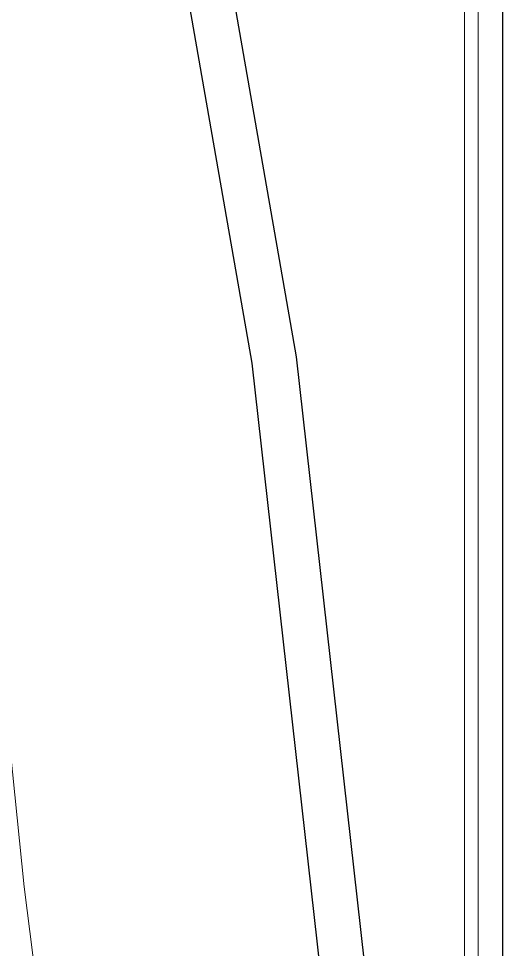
# Model space of a CAD drawing. Header units: inches. Extents: x 109699 to 44449955, y -10987 to 15824140.
# Drawn here: x 194958.9 to 195218, y -3618.6 to -3119.9 of the extents above; entities that cross this region are included whole.
import ezdxf

# ---------------------------------------------------------------- set-up
doc = ezdxf.new("R2010")
doc.units = ezdxf.units.IN
doc.header["$LTSCALE"] = 5
doc.header["$MEASUREMENT"] = 0
for name, color, linetype, lineweight in [('@NORMAL', 7, 'Continuous', 5), ('HATCH2', 253, 'Continuous', 15), ('Road (Pucca)', 202, 'Continuous', 25), ('WALL-1', 8, 'Continuous', 9)]:
    doc.layers.add(name, color=color, linetype=linetype, lineweight=lineweight)

# ---------------------------------------------------------------- blocks, each defined once
blk = doc.blocks.new('zxczxczxcz')
at = {"layer": '@NORMAL'}
for points in [[(177327.54, -15450.1), (175295.18, -15450.1), (175295.18, -14276.83), (177327.54, -14276.83)], [(177319.91, -15442.46), (175302.82, -15442.46), (175302.82, -14284.47), (177319.91, -14284.47)]]:
    blk.add_lwpolyline(points, close=True, dxfattribs=at)
at = {"layer": 'WALL-1', "lineweight": 30}
blk.add_lwpolyline([(177340.91, -15463.47), (175281.82, -15463.47), (175281.82, -14263.47), (177340.91, -14263.47)], close=True, dxfattribs=at)

msp = doc.modelspace()

# ---------------------------------------------------------------- hatches: boundary and pattern name
at = {"layer": 'HATCH2'}
h = msp.add_hatch(dxfattribs=at)
h.set_pattern_fill('ANSI31', color=256, scale=15)
h.set_pattern_definition([(45, (178287.0462, 2531125.9842), (-1.3258252147, 1.3258252147), [])])
edge = h.paths.add_edge_path()
edge.add_arc((194923.53, -3659.24), 48.03, 16.5941, 98.6305)
edge.add_line((194916.32, -3611.76), (194916.32, -3621.9))
edge.add_arc((194923.53, -3659.24), 38.03, 17.1653, 100.9248, ccw=False)
edge.add_line((194959.87, -3648.02), (194987.71, -3877.52))
edge.add_line((194987.71, -3877.52), (194997.77, -3877.52))
edge.add_line((194997.77, -3877.52), (194993.23, -3835.41))
edge.add_line((194993.23, -3835.41), (194982.03, -3744.14))
edge.add_line((194982.03, -3744.14), (194969.56, -3645.53))

# ---------------------------------------------------------------- linework, layer by layer
at = {"layer": '@NORMAL', "color": 7}
msp.add_arc((194923.43, -3659.32, 1.17), 48.15, 17.2177, 98.4871, dxfattribs=at)
at = {"layer": 'Road (Pucca)', "color": 8, "ltscale": 0.3}
for points in [[(194959.06, -2595.57), (194985.15, -2739.81), (195083.85, -3304.5), (195123.74, -3660.16), (195167.19, -3995.23), (195163.57, -4032.74)], [(194983.44, -2595.57), (195008.78, -2735.6), (195107.62, -3301.09), (195147.57, -3657.28), (195191.34, -3994.84), (195184.53, -4065.25)]]:
    msp.add_lwpolyline(points, dxfattribs=at)
at = {"layer": 'WALL-1'}
msp.add_lwpolyline([(194868.46, -2878.82), (194868.46, -2878.82), (194882.54, -2955.26), (194914.95, -3169.87), (194928.47, -3277.81), (194948, -3449.58), (194961.91, -3585.03), (194982.03, -3744.14), (194993.23, -3835.41), (194998.46, -3883.93), (194996.09, -3927.1), (194987.06, -3957.83), (194966.47, -3992.48), (194949.21, -4018.51)], dxfattribs=at)

# ---------------------------------------------------------------- block references
at = {"layer": 'WALL-1', "linetype": 'Continuous', "xscale": 0.9681819840000001, "yscale": 0.9681819840000001, "zscale": 0.9681819840000001, "rotation": 270}
msp.add_blockref('zxczxczxcz', (209027.65, 167129.46), dxfattribs=at)

doc.saveas('drawing.dxf')
